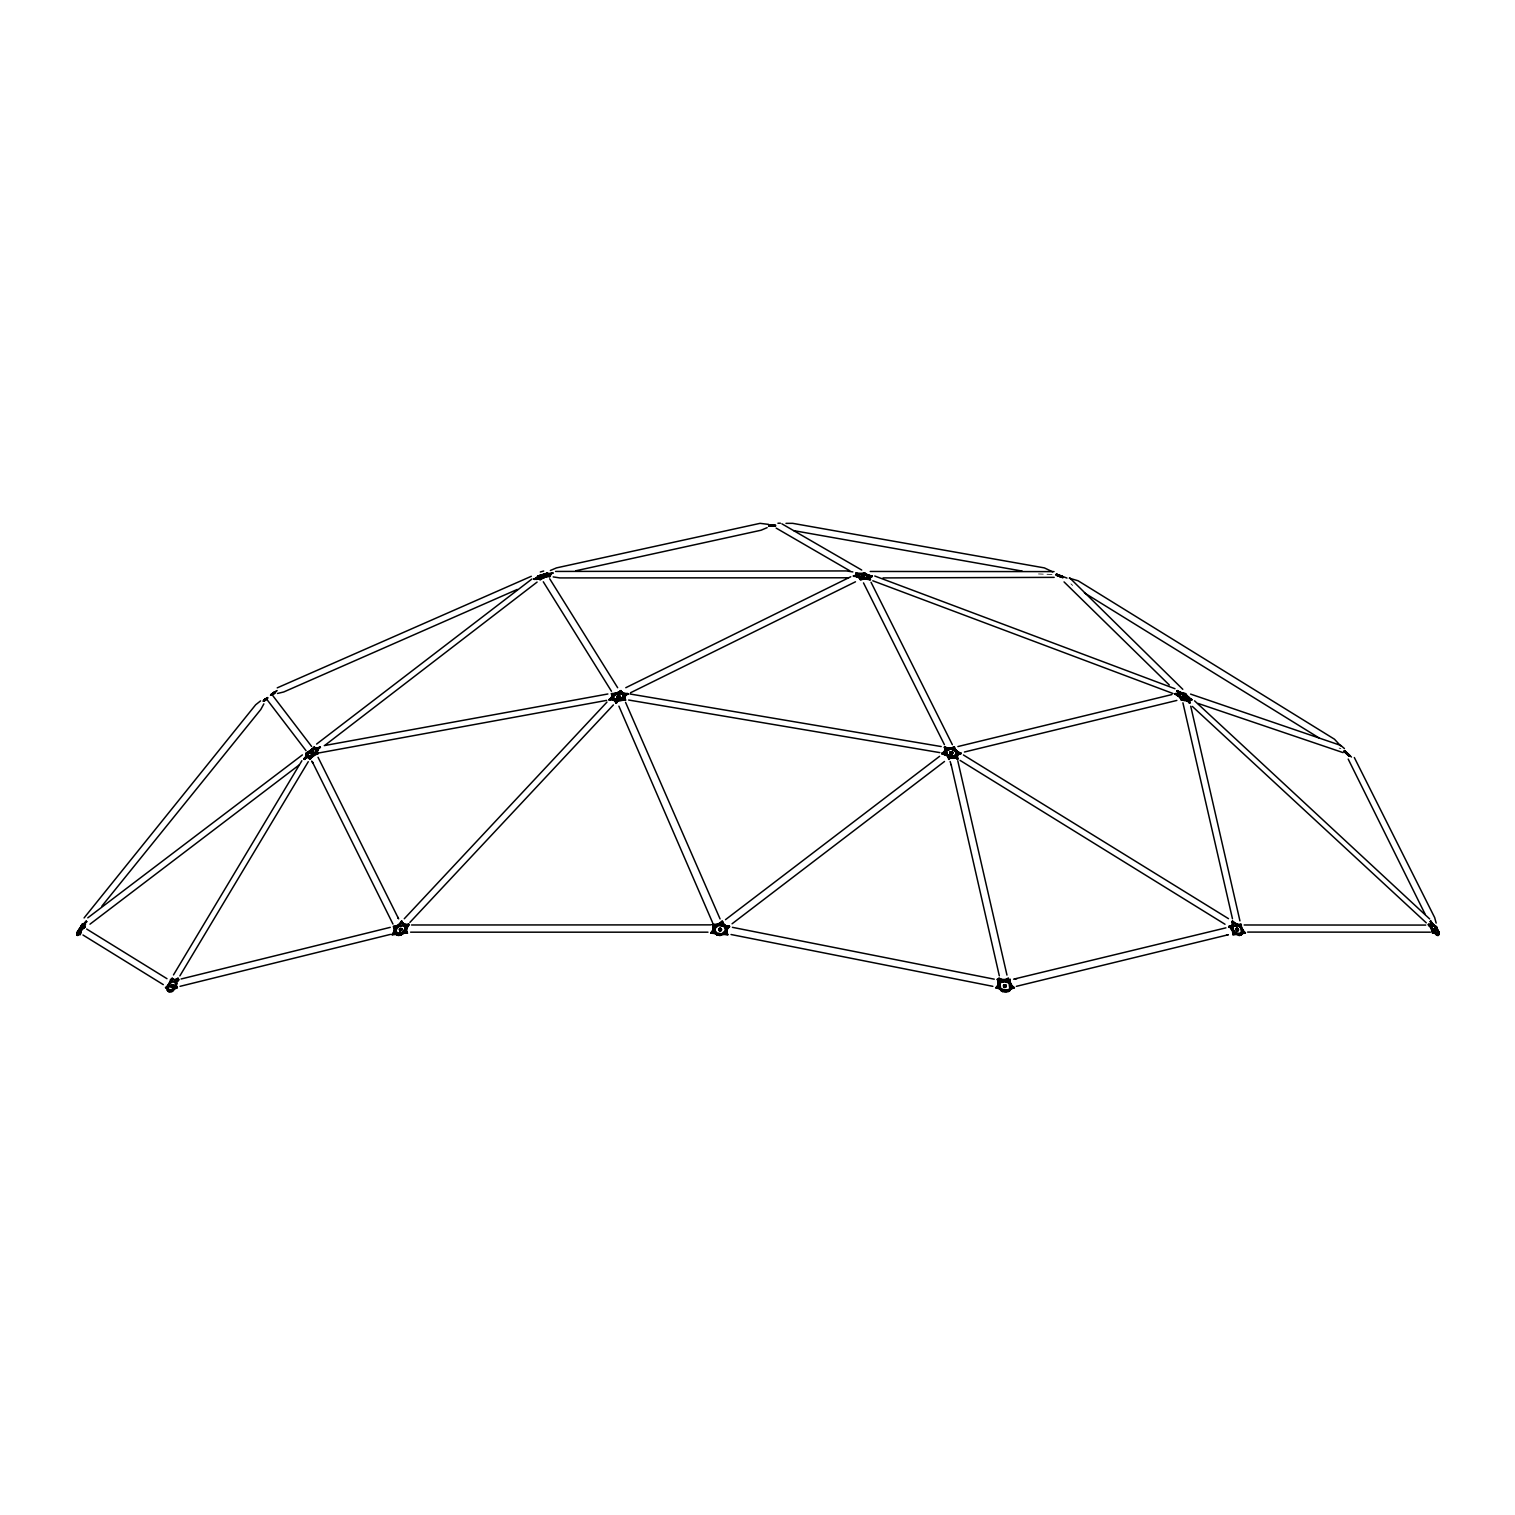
<?xml version="1.0" encoding="UTF-8"?>
<svg xmlns="http://www.w3.org/2000/svg" width="1515" height="1515" viewBox="0 0 1515 1515"><rect width="100%" height="100%" fill="white"/><g stroke="black" fill="none" stroke-linecap="round" stroke-linejoin="round"><path stroke-width="0.75" stroke-dasharray="5 3.75" d="M1051.997 574.469L1038.495 573.958M1339.109 748.107L1340.832 748.58M1070.954 583.881L1072.601 585.415"/><path stroke-width="1.5" d="M957.007 751.61L957.442 751.686A7.859 5.113 13.5 0 1 955.378 756.743L954.601 757.557A7.859 5.113 13.5 0 0 957.007 751.61L952.727 750.285M400.13 928.354L401.57 929.282L400.168 930.551L401.873 929.642L399.865 928.487L399.79 930.873L399.6 928.676L401.589 928.922L401.361 930.475L399.6 930.721L399.6 928.657L401.873 929.244M719.227 928.468C717.144 931.839 720.856 927.9 719.663 928.278M719.833 930.778C724.246 927.9 718.868 933.24 718.792 928.922M1235.804 929.415C1238.607 925.608 1237.982 932.596 1237.49 930.778C1241.183 928.506 1233.248 927.578 1236.77 930.721C1240.52 929.377 1234.346 927.597 1235.842 929.093C1238.872 933.373 1237.528 926.574 1236.789 928.222M1236.77 930.721L1238.38 930.361L1238.172 928.979M718.716 929.964L719.208 930.721M720.477 930.911L721.424 929.225M1003.517 986.511L1003.801 984.977M1003.574 985.754C1009.558 982.61 1002.987 992.06 1004.123 984.693M1006.244 985.867L1005.79 987.004L1006.225 985.754M547.313 573.333A8.484 1.685 -16.3 0 1 547.029 572.973L536.897 577.84A7.859 1.572 -16.3 0 0 541.745 577.726L552.786 572.973A8.484 1.685 -16.3 0 1 550.911 573.333A7.916 1.572 -16.3 0 1 549.434 573.522L537.73 576.136A8.484 1.572 -18.4 0 1 537.92 576.476L538.033 577.139A7.916 1.458 -18.4 0 1 537.863 577.594L537.465 577.954A7.859 1.667 -14.7 0 1 538.696 576.836M401.589 930.229C401.702 926.025 401.551 932.198 400.093 930.608M861.694 576.249C865.936 574.299 864.421 577.594 862.887 575.492M1189.199 700.214L1188.745 700.252A7.859 2.576 30.6 0 1 1181.795 697.714L1180.734 697.809A7.859 2.576 30.6 0 0 1188.858 700.782L1185.412 693.548L1177.591 693.813A7.859 2.576 32.8 0 0 1183.878 699.76L1183.48 698.756A7.859 2.576 32.8 0 1 1178.121 693.681L1177.95 693.264M1237.244 928.847C1237.149 927.294 1238.134 932.634 1236.07 928.733C1238.494 932.899 1234.422 926.991 1236.998 930.873M1238.38 930.361L1237.376 930.949L1238.531 929.831M1231.979 925.665L1231.922 926.328A7.859 4.943 48.1 0 0 1235.483 933.429L1245.5 932.786A8.484 5.359 48.1 0 1 1244.004 931.327A7.916 5 48.1 0 1 1242.849 929.812L1241.808 927.729A7.916 5 48.1 0 1 1241.334 925.532A8.484 5.359 48.1 0 1 1241.353 924.472L1231.733 926.517A7.859 4.943 48.1 0 0 1235.274 933.619L1235.672 933.96M1010.032 983.273L1010.486 983.86A7.859 6.685 31.3 0 1 1009.236 990.81L995.677 987.894A8.484 7.234 31.3 0 0 996.586 987.117A7.916 6.742 31.3 0 0 997.779 985.223L998.177 983.121A7.916 6.742 31.3 0 0 997.798 980.773A8.484 7.234 31.3 0 0 997.268 979.58L1010.032 983.273A7.859 6.685 31.3 0 1 1008.441 991.586M547.029 576.552A7.859 1.345 -16.5 0 0 548.411 575.984L547.559 575.605A7.859 1.345 -16.5 0 1 545.286 576.457M721.31 930.324L720.61 928.297M713.224 929.149L713.319 928.089A7.916 6.723 -10.6 0 0 712.902 925.892A8.484 7.215 -10.6 0 0 712.372 924.832L725.571 926.044A7.859 6.666 -10.6 0 1 723.981 934.357L710.781 933.164A8.484 7.215 -10.6 0 0 712.107 931.706A7.916 6.723 -10.6 0 0 712.921 930.172L713.243 927.729A7.916 6.723 -10.6 0 0 713.035 926.12M1242.868 933.051L1242.925 932.388A7.859 5.151 47 0 0 1239.365 925.286L1229.063 926.195A8.484 5.568 47 0 1 1230.597 927.635A7.916 5.189 47 0 1 1231.752 929.131L1232.793 931.214A7.916 5.189 47 0 1 1233.267 933.448A8.484 5.568 47 0 1 1233.229 934.509L1242.47 933.41A7.859 5.151 47 0 0 1241.618 929.074M172.123 984.598C170.324 985.678 172.483 987.496 173.013 985.697C168.638 989.731 174.149 981.076 172.634 986.966M171.82 987.174L172.331 985.072L173.183 986.132M172.672 984.693C170.513 990.071 172.388 983.538 171.195 986.227M1185.98 694.722L1186.34 695.764A7.859 3.03 32.9 0 0 1185.62 695.271M312.639 753.656C315.366 751.326 310.026 751.591 311.105 753.58C312.98 754.091 314.041 750.304 312.904 753.428C314.836 749.584 308.397 755.549 311.636 752.179C316.862 751.061 308.606 756.705 313.094 751.857M310.84 753.069L313.302 752.141M313.454 752.595C311.408 749.906 309.874 755.89 312.942 752.425M539.984 575.548A8.484 1.439 -16.5 0 1 538.185 575.889L539.037 578.749A7.859 1.345 -16.5 0 0 541.309 578.313M948.106 748.145A7.859 5.151 18.7 0 0 945.171 752.879L945.209 753.997A7.859 5.151 18.7 0 1 948.636 748.448L948.011 748.391M613.007 694.722L612.59 695.764A7.859 4.753 -12.9 0 1 615.942 693.624M721.443 930.021L721.197 928.714L721.178 930.475M950.663 751.762L949.905 753.106C955.321 750.02 948.371 756.326 951.685 751.781C952.329 757.121 949.11 748.732 952.253 753.75C948.693 753.012 951.799 754.337 952.727 752.652C950.738 749.376 949.488 755.985 950.057 752.254C957.272 751.478 946.818 754.375 951.079 751.724M172.805 986.227L171.119 987.004L171.82 985.129M171.934 984.693L172.786 985.489L171.138 987.023M624.369 693.681A7.859 4.431 -15.6 0 1 622.324 698.756L621.813 699.76A7.859 4.431 -15.6 0 0 624.218 693.813L611.378 693.662A8.484 4.791 -15.6 0 1 611.927 694.722M549.831 574.412L549.699 573.958A7.859 1.723 -18 0 0 544.794 573.958L544.207 574.81A7.859 1.723 -18 0 1 549.964 574.81L547.994 573.522A7.916 1.572 -16.3 0 1 547.161 573.238M549.036 576.893A8.484 2.007 -16.2 0 1 549.642 576.798L546.328 573.636A7.859 1.856 -16.2 0 0 538.431 576.173L537.844 576.495A7.916 1.458 -18.4 0 1 537.636 576.95L536.67 577.688A7.916 1.458 -18.4 0 1 534.947 578.616A8.484 1.572 -18.4 0 1 533.848 579.109L546.195 576.173A7.859 1.458 -18.4 0 0 549.509 573.636L549.509 573.636M1186.699 695.215L1189.995 702.676A8.484 3.276 32.9 0 0 1188.839 701.918A7.916 3.068 32.9 0 0 1186.548 700.688L1187.571 700.252A7.859 2.803 29.5 0 0 1189.142 697.714L1177.155 690.575A8.484 3.03 29.5 0 1 1177.742 691.654A7.916 2.822 29.5 0 1 1177.837 692.469L1177.382 693.207A7.916 2.822 29.5 0 1 1176.189 693.548A8.484 3.03 29.5 0 1 1175.318 693.548A8.484 3.276 30.6 0 1 1177.193 694.722A7.916 3.068 30.6 0 1 1178.689 695.84L1180.28 697.317A7.916 3.068 30.6 0 1 1181.378 698.87A8.484 3.276 30.6 0 1 1181.681 699.589L1189.654 698.756A7.859 3.03 30.6 0 0 1184.294 693.681L1175.375 693.662L1187.003 700.214M1182.439 695.896C1187.627 698.396 1181.87 695.177 1182.798 696.067C1187.893 699.229 1180.81 694.306 1183.745 696.464C1185.753 699.911 1179.863 693.188 1184.844 696.559C1183.707 699.684 1181.075 692.923 1184.976 696.767C1178.007 693.302 1188.48 699.968 1183.404 695.669M171.138 986.53L172.085 984.92M172.805 985.242L172.577 987.004L173.202 985.034M543.128 576.306C546.101 574.696 543.885 575.776 543.109 576.571M998.726 982.951L998.499 983.86A7.859 6.666 32 0 0 1002.154 990.81L1002.703 991.586A7.859 6.666 32 0 1 998.536 983.273L1010.316 979.258A8.484 7.196 32 0 0 1010.164 980.451A7.916 6.723 32 0 0 1010.505 982.818L1011.547 984.902A7.916 6.723 32 0 0 1012.777 986.322A8.484 7.196 32 0 0 1014.463 987.591L1002.892 991.283M619.843 696.9C619.162 698.529 620.411 694.022 617.268 697.241C615.639 697.07 620.62 693.51 619.502 697.355C620.052 697.847 618.972 693.472 617.003 696.597M619.351 695.631C614.143 696.161 622.267 697.43 618.063 695.877C616.226 699.589 617.116 694.211 619.616 696.01C616.586 695.347 617.116 698.888 617.4 695.972M952.462 752.273L952.481 753.788L950.435 753.788M312.09 752.595L312.98 751.762M1182.969 695.821L1184.995 697.014M171.896 991.586L165.419 987.591A8.484 4.431 -58.3 0 0 166.366 986.795A7.916 4.128 -58.3 0 0 168.051 984.902L169.339 982.818A7.916 4.128 -58.3 0 0 170.078 981.114A8.484 4.431 -58.3 0 0 170.57 979.258L176.384 983.708A7.859 4.091 -58.3 0 1 171.99 990.81L171.896 991.586A7.859 4.091 -58.3 0 0 176.403 985.583M176.725 983.405L176.441 984.902A7.916 4.185 -58.1 0 0 176.498 986.322A8.484 4.488 -58.1 0 0 176.914 987.591L167.616 990.81A7.859 4.147 -58.1 0 1 168.979 983.708L178.505 979.258A8.484 4.488 -58.1 0 0 177.482 981.114M617.268 696.464C624.862 695.366 613.651 699.4 618.783 695.802M1239.611 926.252A7.859 5.151 47 0 0 1238.323 925.097L1238.702 924.737M619.389 696.824C614.408 698.017 620.771 696.464 619.711 697.108M1184.654 697.639L1183.139 695.536M726.215 932.028L721.935 921.12A8.484 7.083 -8.1 0 1 720.553 922.502A7.916 6.609 -8.1 0 1 718.962 923.468L716.652 924.207A7.916 6.609 -8.1 0 1 714.02 924.32A8.484 7.083 -8.1 0 1 712.675 924.093L716.955 935.001A7.859 6.552 -8.1 0 0 726.215 932.028L725.666 932.445M1435.027 930.949C1431.978 925.514 1437.887 930.532 1434.156 930.134M949.886 752.936L950.511 751.819M1236.145 933.997L1235.729 934.357A7.859 4.943 48.1 0 1 1231.581 926.044L1238.607 925.135M1180.753 692.26L1180.393 692.791A7.859 2.803 34 0 0 1178.556 695.764L1178.632 694.722A7.859 2.803 34 0 1 1180.204 692.185L1191.945 699.703A8.484 3.03 34 0 0 1191.112 699.646A7.916 2.822 34 0 0 1189.957 699.949L1189.483 700.688A7.916 2.822 34 0 0 1189.578 701.54A8.484 3.03 34 0 0 1190.108 702.676L1178.916 695.215M401.077 930.04L401.551 928.865M406.872 929.149L407.156 928.089A7.916 5.89 -39.1 0 1 408.311 925.892A8.484 6.325 -39.1 0 1 409.164 924.832L397.157 926.044A7.916 5.606 -40.7 0 1 396.248 926.46M856.202 573.125L868.947 575.984A7.859 2.5 4.6 0 1 869.402 576.552M1344.714 751.61L1349.032 755.606M726.973 930.532L727.295 929.49A7.916 6.78 -6.8 0 1 728.09 927.994A8.484 7.253 -6.8 0 1 729.435 926.555L716.197 925.097A7.859 6.723 -6.8 0 0 714.607 933.41L727.844 934.869A8.484 7.253 -6.8 0 1 727.314 933.808A7.916 6.78 -6.8 0 1 726.878 931.574L727.238 929.131A7.916 6.78 -6.8 0 1 728.469 927.104M950.019 753.353L950.113 752.141L950.265 753.656M400.452 930.475L401.702 929.434M171.176 986.284L172.18 984.845M619.332 691.654A8.484 4.64 -13.6 0 0 620.79 690.575L624.369 697.809A7.859 4.299 -13.6 0 1 615.109 700.782L611.53 693.548A8.484 4.64 -13.6 0 0 612.818 693.548A7.916 4.337 -13.6 0 0 615.393 693.207L617.722 692.469A7.916 4.337 -13.6 0 0 619.881 691.295M625.051 695.29L624.881 694.722A7.859 4.678 -15.3 0 0 619.029 692.185L618.328 692.791A7.859 4.678 -15.3 0 1 625.203 695.764L621.529 698.756M856.543 575.605A7.859 2.367 7.6 0 0 863.02 577.972L872.204 575.889A8.484 2.557 7.6 0 1 870.14 575.548A7.916 2.386 7.6 0 1 868.379 575.113L866.485 574.412A7.916 2.386 7.6 0 1 865.065 573.579A8.484 2.557 7.6 0 1 864.611 573.125L856.202 575.984A7.859 2.367 7.6 0 0 856.789 576.552M952.708 753.125C948.106 751.213 952.026 753.694 952.272 753.731M719.417 935.077L720.326 935.531A7.859 6.628 -4.6 0 1 713.262 929.983L722.522 921.196A8.484 7.158 -4.6 0 0 722.844 922.313A7.916 6.685 -4.6 0 0 724.075 924.264L725.874 926.025A7.916 6.685 -4.6 0 0 726.783 926.46M868.985 578.2L865.16 572.973A8.484 2.746 6.4 0 1 863.72 573.333M862.982 575.473C859.649 575.738 866.258 576.836 863.247 575.53M856.865 574.507L857.547 573.958A7.859 2.784 7.1 0 1 865.482 573.958L870.178 579.166A8.484 3.011 7.1 0 0 868.853 578.9A7.916 2.803 7.1 0 0 866.239 578.578L863.91 578.578A7.916 2.803 7.1 0 0 862.3 578.787A8.484 3.011 7.1 0 0 860.861 579.166L857.017 574.147M720.913 930.702L720.723 928.354L719.038 928.6M167.729 990.677L172.142 978.065A8.484 4.45 -58 0 0 172.824 978.993A8.484 4.45 -58 0 1 172.369 978.368M167.464 990.526A7.859 4.109 -58 0 0 172.388 990.526L177.899 978.065A8.484 4.45 -58 0 1 176.441 978.993M263.875 703.869L260.807 709.475L101.941 906.027M82.833 924.472L79.803 930.551L81.318 928.222L80.806 929.661M173.486 974.921L301.883 760.719M308.265 761.685L179.868 975.887M80.996 929.339C80.219 928.449 80.409 930.778 80.636 929.434M857.395 577.139L857.13 576.173A7.859 2.594 8.6 0 1 858.702 573.636L872.394 576.136A8.484 2.822 8.6 0 0 871.466 576.344A7.916 2.632 8.6 0 0 870.178 576.95L869.724 577.688A7.916 2.632 8.6 0 0 869.875 578.351A8.484 2.822 8.6 0 0 870.557 579.109L857.49 576.495M721.292 930.134L721.329 928.922M172.71 985.754L171.763 986.928M869.269 575.605A7.859 2.5 4.6 0 1 866.807 577.972L866.05 578.749A7.859 2.5 4.6 0 0 868.417 578.105L868.815 577.935A7.859 2.5 4.6 0 0 869.477 576.836M84.026 926.12L83.836 926.517A7.859 1.345 -58.3 0 1 83.117 927.919M866.315 574.147L866.239 574.81A7.859 2.784 7.1 0 0 858.077 574.45A7.859 2.594 8.6 0 1 859.232 574.166L859.327 573.522M313.378 752.292L311.011 753.75M84.082 917.939L255.656 704.797L260.58 700.877M399.316 929.528C400.793 927.066 402.82 930.57 401.286 928.411M399.884 930.911L400.017 928.676M85.219 922.862L80.068 932.255A7.859 1.458 -56.4 0 1 76.754 934.793L82.246 924.093A8.484 1.572 -56.4 0 0 82.549 924.358M1233.608 931.649L1232.756 921.12A8.484 5.359 45.5 0 0 1233.778 922.048A7.916 5 45.5 0 0 1235.899 923.468L1237.944 924.207A7.916 5 45.5 0 0 1239.44 924.358A8.484 5.359 45.5 0 0 1240.899 924.093L1241.353 935.001A7.859 4.943 45.5 0 1 1233.21 932.028L1234.233 932.255A7.859 4.943 45.5 0 0 1241.164 934.793M1435.084 926.688A7.859 2.784 56.3 0 0 1434.535 926.044L1435.633 926.328A7.859 2.784 56.3 0 1 1439.174 933.429L1432.489 933.164A8.484 3.011 56.3 0 0 1432.205 931.706M313.151 752.69C310.423 755.228 314.779 751.61 311.901 752.349M85.882 921.764A8.484 1.856 -56.7 0 1 86.204 921.196L78.307 930.343A7.859 1.723 -56.7 0 0 77.019 935.077L77.757 935.531A7.859 1.723 -56.7 0 1 77.928 932.71A7.859 1.345 -58.3 0 1 78.155 931.914M78.818 930.077L78.591 930.532A7.859 1.723 -56.7 0 0 77.303 935.266L84.689 926.744A8.484 1.856 -56.7 0 1 84.367 926.366M625.506 695.84L624.9 697.317A7.916 4.659 -10.9 0 0 624.938 698.453A7.916 4.659 -10.9 0 0 625.184 699.419A8.484 5 -10.9 0 0 625.619 700.157L614.882 699.816M405.963 929.604L405.547 930.343A7.859 5.549 -40.7 0 1 398.729 935.077L393.313 926.744A8.484 6.003 -40.7 0 0 394.506 926.536A7.916 5.606 -40.7 0 0 396.854 925.646L398.862 924.264A7.916 5.606 -40.7 0 0 400.168 922.881A8.484 6.003 -40.7 0 0 401.305 921.196L406.285 929.983A7.859 5.549 -40.7 0 1 398.293 935.531L397.972 935.361M619.37 696.786L617.192 696.957L619.635 696.086M1006.187 986.379L1004.294 987.231M946.25 749.035L945.53 749.887A7.859 5.151 16.4 0 1 946.099 749.546M80.162 929.149L80.787 928.089A7.916 1.345 -58.3 0 0 81.299 927.199M619.559 696.559L617.703 697.146L619.559 695.783M169.51 983.405L169.226 983.86A7.859 4.147 -58.1 0 0 167.862 990.962L168.013 991.246M869.743 576.685L869.686 576.173A7.859 2.765 4.9 0 0 863.834 573.636L862.906 574.166A7.859 2.765 4.9 0 1 866.182 574.829M869.061 577.537L868.531 577.726A7.859 2.538 6.4 0 1 860.596 577.726L859.687 578.2A7.859 2.538 6.4 0 0 867.849 578.522M858.285 577.385A7.859 2.367 7.6 0 0 863.796 578.749L863.891 578.086M721.292 929.831C717.447 932.047 721.083 929.604 720.799 930.589M951.079 757.027L960.87 753.088A8.484 5.359 17.9 0 1 958.938 752.292A7.916 5 17.9 0 1 957.366 751.326L955.795 749.83A7.916 5 17.9 0 1 954.791 748.069A8.484 5.359 17.9 0 1 954.583 747.141L944.621 751.61A7.859 4.943 17.9 0 0 950.928 757.557L950.246 756.743A7.859 4.943 17.9 0 1 944.887 751.686M400.869 934.869L400.396 934.982A7.859 5.662 -38.2 0 1 394.544 932.445L401.854 921.12A8.484 6.117 -38.2 0 0 402.233 922.048A7.916 5.719 -38.2 0 0 403.52 923.468L405.244 924.207A7.916 5.719 -38.2 0 0 406.815 924.358A8.484 6.117 -38.2 0 0 408.709 924.093L400.244 934.793A7.859 5.662 -38.2 0 1 394.392 932.255M398.312 926.763L402.138 921.499M405.168 929.737L407.724 926.214M949.943 752.69C953.636 751.724 950.947 754.622 951.041 753.523M1003.498 985.451L1004.691 984.712M311.351 753.334L312.999 751.989L311.541 752.747M316.9 751.099L316.446 751.686A7.859 2.897 -37.4 0 1 309.799 756.743L306.106 753.088A8.484 3.144 -37.4 0 0 307.185 752.595A7.916 2.935 -37.4 0 0 309.382 751.326L311.314 749.83A7.916 2.935 -37.4 0 0 312.658 748.561A8.484 3.144 -37.4 0 0 313.889 747.141L317.298 751.61A7.859 2.897 -37.4 0 1 310.916 756.932A7.859 3.068 -35.6 0 0 312.317 756.345L314.173 754.887A7.916 3.428 -37.6 0 1 316.351 753.826A8.484 3.674 -37.6 0 1 317.43 753.466L314.457 748.145A7.859 3.39 -37.6 0 0 307.621 752.879L307.507 753.997A7.859 3.39 -37.6 0 1 308.568 752.766M316.919 751.591L316.635 751.932A7.859 2.897 -37.4 0 1 310.007 757.008L309.59 757.178M79.178 933.96L79.443 933.619A7.859 1.345 -58.3 0 0 80.863 931.63L81.128 932.028A7.859 1.458 -56.4 0 1 79.689 933.713M264.008 700.29L267.454 697.714L263.553 700.252L267.265 698.282L265.92 699.305M264.159 701.237L267.094 699.021M80.655 932.066L80.352 932.445A7.859 1.458 -56.4 0 1 77.038 934.982L76.678 934.603M307.526 753.504L307.829 753.125A7.859 3.39 -37.6 0 1 314.647 748.391L315.063 748.277M270.465 695.234L274.101 692.185L271.81 694.798M82.435 925.135L82.151 925.476A7.859 1.345 -58.3 0 0 78.534 931.195M304.231 759.015L315.499 752.879A7.859 3.068 -39.1 0 0 316.786 748.145L305.746 753.466A8.484 3.314 -39.1 0 1 306.314 754.053M393.805 926.555A8.484 6.174 -41.4 0 1 394.279 927.464A7.916 5.757 -41.4 0 1 394.601 929.49L394.203 931.574A7.916 5.757 -41.4 0 1 393.445 933.202A8.484 6.174 -41.4 0 1 392.215 934.869L404.013 933.41A7.859 5.719 -41.4 0 0 405.603 925.097L393.502 926.195A8.484 6.174 -41.4 0 1 394.127 927.635A7.916 5.757 -41.4 0 1 394.279 929.131L393.881 931.214A7.916 5.757 -41.4 0 1 392.745 933.448A8.484 6.174 -41.4 0 1 391.912 934.509L404.259 932.388A7.859 5.719 -41.4 0 0 405.622 925.286M404.069 932.975L404.41 932.577A7.859 5.719 -41.4 0 0 405.774 925.476L405.281 924.737M317.998 749.887L317.487 749.035A7.859 3.181 -37.6 0 0 312.582 749.035L303.985 758.655A8.484 3.447 -37.6 0 1 305.67 757.936A7.916 3.219 -37.6 0 1 307.053 757.576L308.492 757.576A7.916 3.219 -37.6 0 1 309.477 758.144A7.916 3.219 -37.6 0 1 309.874 758.655M306.996 756.08L304.363 759.167A8.484 3.447 -37.6 0 1 305.481 758.655M317.62 749.376L309.723 758.655A8.484 3.447 -37.6 0 0 309.477 758.144M314.06 754.527L310.12 759.167A8.484 3.447 -37.6 0 0 309.666 758.447M316.616 744.054L531.917 579.014M395.282 933.997L407.289 932.786A8.484 6.325 -39.1 0 1 406.645 931.327A7.916 5.89 -39.1 0 1 406.474 929.812L406.872 927.729A7.916 5.89 -39.1 0 1 408.027 925.532A8.484 6.325 -39.1 0 1 408.88 924.472L396.305 926.328A7.859 5.852 -39.1 0 0 394.942 933.429L407.573 933.164A8.484 6.325 -39.1 0 1 407.099 932.236A7.916 5.89 -39.1 0 1 406.796 931.024M396.797 926.12L396.438 926.517A7.859 5.852 -39.1 0 0 395.093 933.619M1009.615 990.526A7.859 6.666 31.5 0 1 1001.68 990.526L1000.733 990.374A7.859 6.666 31.5 0 0 1010.032 990.374L1009.52 990.677M273.173 693.548L275.048 692.033M273.666 693.984L274.897 693.037M404.259 918.753L606.966 702.108M613.405 704.911L409.883 922.427M306.769 756.534A7.859 3.314 -35.5 0 1 306.788 756.08L306.882 757.027A7.859 3.068 -35.6 0 1 306.56 756.345L314.344 746.895A8.484 3.314 -35.6 0 0 314.779 747.596M310.632 751.876L314.722 747.425A7.916 3.087 -35.6 0 0 315.537 747.956L316.976 747.956A7.916 3.087 -35.6 0 0 318.377 747.596A8.484 3.314 -35.6 0 0 320.082 746.895L311.219 756.155A7.859 3.068 -35.6 0 1 306.295 756.155L306.182 755.815M542.067 576.647L544.643 575.511L542.484 576.382M537.105 582.082L325.233 745.058M1179.049 692.185L1178.216 692.791A7.859 3.03 32.9 0 1 1181.151 693.094M869.743 577.954L870.083 577.594A7.916 2.632 8.6 0 1 870.936 577.139M172.18 985.205L171.403 986.966M1435.822 926.366A8.484 2.557 55.8 0 0 1436.769 926.744L1437.981 935.531A7.859 2.367 55.8 0 1 1432.111 929.983L1433.152 930.343A7.859 2.367 55.8 0 0 1438.171 935.077M317.506 752.595A7.916 3.352 -35.5 0 1 317.449 751.326L318.036 749.83A7.916 3.352 -35.5 0 1 319.343 748.069A8.484 3.579 -35.5 0 1 320.233 747.141L308.681 751.686A7.859 3.314 -35.5 0 0 306.636 756.743A7.916 3.087 -39.1 0 1 305.784 758.049M309.23 751.591L308.871 751.932A7.859 3.314 -35.5 0 0 306.825 757.008L317.828 753.088A7.916 3.352 -35.5 0 1 317.752 752.387M543.128 575.681C542.029 576.06 540.647 576.912 544.624 575.567M1066.996 578.086L1056.504 574.185L1062.678 576.495M1435.16 930.949L1433.834 928.6M714.607 933.41L714.171 932.388A7.859 6.723 -6.8 0 1 715.534 925.286M724.189 933.96L724.568 933.619A7.859 6.666 -10.6 0 0 725.912 926.517L725.685 926.12M617.325 696.749L619.692 696.351L617.836 696.37M713.262 929.983L722.56 921.556A8.484 7.158 -4.6 0 0 723.128 923.26A7.916 6.685 -4.6 0 0 724.113 924.642M720.288 935.153L729.586 926.744A8.484 7.158 -4.6 0 1 727.541 926.366A7.916 6.685 -4.6 0 1 725.855 925.646L724.89 925.021M951.022 747.937L950.89 748.448A7.859 5.284 15 0 1 957.953 753.997L957.916 752.879A7.859 5.284 15 0 0 951.893 748.145L942.084 753.466A8.484 5.719 15 0 1 944.091 754.053A7.916 5.34 15 0 1 945.777 754.887L947.538 756.288A7.916 5.34 15 0 1 948.788 758.049A8.484 5.719 15 0 1 949.148 759.015L957.84 753.125A7.859 5.284 15 0 0 951.818 748.391L951.306 748.277M87.775 917.844L302.394 754.906M1188.839 697.241L1188.518 697.809A7.859 2.803 29.5 0 1 1187.249 700.82M624.237 697.241L623.688 697.714A7.859 4.299 -13.6 0 1 615.772 700.252L614.957 700.214M957.158 755.815L956.59 756.155A7.859 4.943 15.3 0 1 948.636 756.155L947.708 756.345A7.859 4.943 15.3 0 0 957.007 756.345L954.033 746.895A8.484 5.359 15.3 0 1 952.556 747.596M263.629 700.138L267.303 697.961M262.985 701.18L266.583 698.207M732.067 923.771L944.508 761.477M939.603 756.307L725.496 919.662M618.196 692.26L609.03 699.703A8.484 5.056 -15.3 0 1 611.037 699.684A7.916 4.715 -15.3 0 1 612.666 699.949L614.389 700.688A7.916 4.715 -15.3 0 1 615.582 701.918A8.484 5.056 -15.3 0 1 615.885 702.676L625.203 695.764M540.325 572.007L543.677 571.022M265.371 699.305L267.625 697.525M954.185 749.035L954.829 749.887A7.859 5.151 16.4 0 0 954.033 749.546M270.787 694.722L274.082 692.185M271.583 694.514L274.026 692.639M171.877 991.246L172.255 990.962A7.859 4.091 -58.3 0 0 176.649 983.86L176.838 982.818A7.916 4.185 -58.1 0 1 177.804 980.451M263.705 700.688L265.125 699.646M299.231 764.905L89.972 924.188M312.544 756.78L314.552 755.398A7.916 3.428 -37.6 0 1 316.143 754.565M270.863 694.628L273.041 693.453L271.942 694.703M277.245 687.848L531.329 576.287M271.545 694.722L272.7 693.7M271.961 695.29L273.439 694.211L272.719 693.264M544.358 575.795L543.109 576.022M275.579 691.654L276.544 690.935M612.912 699.513A7.859 4.393 -11.3 0 1 611.757 697.809L620.999 690.575A8.484 4.734 -11.3 0 0 621.548 691.654M611.795 697.714A7.859 4.393 -11.3 0 0 617.647 700.252L627.854 693.548A8.484 4.734 -11.3 0 1 625.847 693.51A7.916 4.431 -11.3 0 1 624.18 693.207L622.476 692.469A7.916 4.431 -11.3 0 1 621.302 691.295M271.337 694.571L277.056 690.575M271.734 695.139L275.56 692.469M264.027 700.782L267.852 698.112M950.057 752.576L952.045 753.561L950.663 752.027M1239.971 935.077L1238.948 935.531A7.859 5.151 44.8 0 0 1242.376 929.983L1242.887 930.343M84.064 924.302L83.628 924.586A7.916 1.458 -56.4 0 1 83.117 924.737M544.415 576.098L543.468 576.476L544.605 575.984M614.37 693.681L627.911 693.662A8.484 5 -10.9 0 0 626.907 694.343A7.916 4.659 -10.9 0 0 625.506 695.84M614.825 693.7L614.427 693.965A7.859 4.621 -10.9 0 0 612.382 699.021M625.79 687.715L850.748 576.76M862.262 575.757L864.194 576.249L862.073 575.53M855.483 581.798L630.524 692.753M1183.518 693.264L1183.196 693.813A7.859 3.03 30.6 0 1 1184.711 694.703A7.859 3.03 32.9 0 0 1182.609 693.624M945.833 749.508L946.174 749.281A7.859 5.151 16.4 0 1 954.109 749.281L954.601 749.508M945.53 751.762L941.951 753.959A8.484 5.719 15 0 1 943.277 754.318M395.567 934.357A7.859 5.852 -39.1 0 1 397.157 926.044L399.184 924.623A7.916 5.606 -40.7 0 0 400.926 922.692A8.484 6.003 -40.7 0 0 401.627 921.556L406.285 929.983M950.113 752.463L952.045 752.273M399.827 928.525L401.096 928.6M550.362 570.492L556.459 567.898L760.076 523.338L768.616 524.398M767.139 527.656L761.06 530.231L575.738 570.795M312.62 752.406L311.333 753.428L312.942 752.292M538.166 576.685L538.526 576.495A7.859 1.856 -16.2 0 1 546.423 573.958L546.896 573.882M311.541 751.194L306.163 753.959A8.484 3.314 -39.1 0 1 306.731 754.565M718.905 930.153L721.102 930.115L719.852 930.968M543.999 574.147L533.905 579.166A8.484 1.856 -18 0 1 535.761 578.787A7.916 1.742 -18 0 1 537.238 578.578L538.677 578.578A7.916 1.742 -18 0 1 539.529 578.9A8.484 1.856 -18 0 1 539.643 579.166L549.737 574.147A7.859 1.458 -18.4 0 1 546.29 576.495M265.504 700.214L264.936 699.21M720.553 930.702L719.152 930.361L720.534 930.513M312.336 749.508L312.772 749.281A7.859 3.181 -37.6 0 1 317.677 749.281A7.859 3.181 -37.6 0 0 313.681 749.243M311.844 756.212L311.408 756.421A7.859 3.068 -35.6 0 1 306.485 756.421L306.428 756.212M719.303 928.638L720.288 928.392M542.749 578.2L550.93 574.545M517.297 589.43L283.722 691.976L277.51 693.472M619.067 696.938L617.476 697.373M1430.596 921.12L1438.966 932.255A7.859 2.594 54.8 0 1 1437.394 934.793L1436.409 935.001A7.859 2.594 54.8 0 0 1438.53 933.202A7.859 2.784 56.3 0 1 1438.701 934.357M954.923 757.178L955.321 757.008A7.859 5.113 13.5 0 0 957.366 751.932L957.196 751.591M548.051 575.757L547.654 575.927A7.859 1.345 -16.5 0 1 546.176 576.514M552.767 573.125L539.681 575.605A7.859 1.667 -14.7 0 0 537.219 577.972A7.859 1.667 -14.7 0 0 537.636 578.749L549.869 575.889A8.484 1.818 -14.7 0 1 549.434 575.548M540.192 575.757L539.776 575.927A7.859 1.667 -14.7 0 0 537.295 578.294L537.219 577.972M175.38 981.057L178.997 979.58A8.484 4.488 -58.1 0 0 178.315 980.773M167.843 991.283L177.407 987.894A8.484 4.488 -58.1 0 1 177.103 987.117A7.916 4.185 -58.1 0 1 176.99 986.644M950.492 749.243L954.412 747.653A8.484 5.359 17.9 0 0 954.829 749.073M1016.357 986.341L1228.362 934.717L1226.733 935.001M1236.581 928.392L1236.827 930.115M857.187 574.412L857.509 574.28A7.859 2.784 7.1 0 1 865.444 574.28L865.955 574.412M544.529 577.291L543.393 577.688A7.916 1.875 -16.2 0 0 541.726 578.351A8.484 2.007 -16.2 0 0 540.192 579.109L537.844 576.495M606.625 700.385L319.267 752.879M1225.938 927.843L1013.573 979.182M998.536 983.273L1010.107 979.58A8.484 7.196 32 0 0 1009.975 980.773A7.916 6.723 32 0 0 1010.316 983.14L1011.357 985.223A7.916 6.723 32 0 0 1013.137 987.117A8.484 7.196 32 0 0 1014.274 987.894L1002.703 991.586M1176.852 700.441L964.449 752.008M862.963 573.522L853.437 576.136A8.484 2.992 4.9 0 1 855.464 576.476A7.916 2.784 4.9 0 1 857.111 576.95L858.835 577.688A7.916 2.784 4.9 0 1 860.009 578.616A8.484 2.992 4.9 0 1 860.293 579.109L869.761 577.139A7.859 2.765 4.9 0 0 867.546 575.321M864.042 578.711L860.236 579.753A8.484 2.992 4.9 0 0 859.706 578.995M863.796 578.749L872.11 576.552A8.484 2.557 7.6 0 1 870.746 576.344A7.916 2.386 7.6 0 1 868.284 575.776L867.281 575.454M620.393 700.801L621.586 700.498A7.916 4.81 -12.9 0 1 624.18 700.195A8.484 5.151 -12.9 0 1 625.487 700.252M950.341 752.33L951.723 752.387M181.099 978.993L390.245 927.35M957.897 746.554L1171.871 694.571M542.73 576.363L544.207 575.757M180.039 986.341L390.51 934.376M617.703 697.165L618.745 697.052L617.76 697.43M544.415 574.412L544.908 574.28A7.859 1.723 -18 0 1 549.812 574.28M870.216 571.458L1054.042 571.609M1054.175 577.366L882.999 577.916M324.267 745.607L607.875 693.984M1438.777 931.649L1438.246 932.028A7.859 2.594 54.8 0 1 1438.417 932.634M545.684 575.037L549.566 574.166A7.916 1.572 -16.3 0 0 550.399 574.09M535.988 579.317L543.734 577.575M542.332 577.935L541.84 578.048A7.859 1.572 -16.3 0 1 536.935 578.048L536.802 577.537M555.551 571.439L846.298 570.928L852.85 571.913M857.301 576.685L857.073 576.495A7.859 2.594 8.6 0 1 858.645 573.958L859.024 573.882M546.745 574.886L550.873 574.147M1016.887 978.69L1015.258 978.974M863.853 576.363L862.641 575.757M866.353 578.37L866.769 578.294A7.859 2.5 4.6 0 0 869.25 575.927L869.004 575.321M538.848 578.086L539.548 577.972A7.859 1.345 -16.5 0 0 544.453 576.723M539.207 578.37L539.643 578.294A7.859 1.345 -16.5 0 0 544.548 577.064M1238.323 925.097L1228.665 926.555A8.484 5.568 47 0 1 1229.195 926.991M1238.626 933.997L1232.831 934.869A8.484 5.568 47 0 0 1232.869 933.808M1239.384 935.304L1239.781 935.266A7.859 5.151 44.8 0 0 1242.717 930.532L1241.41 928.089A7.916 5 48.1 0 1 1240.918 925.892A8.484 5.359 48.1 0 1 1240.937 924.832M1178.575 692.507L1178.859 692.45A7.859 3.03 32.9 0 1 1185.791 694.987L1186.245 695.29M1235.729 934.357L1245.103 933.164A8.484 5.359 48.1 0 1 1244.099 932.236A7.916 5 48.1 0 1 1242.452 930.172M1184.692 697.487L1182.874 695.555M174.907 979.883L175.664 979.788A7.916 4.147 -58 0 0 177.444 979.031A8.484 4.45 -58 0 0 178.391 978.368M395.775 926.309L405.603 925.097M777.934 523.243L780.414 523.205M785.982 523.357L792.686 523.338L1044.384 567.898L1052.679 571.837M952.727 752.671L950.587 752.292L952.253 752.69M848.457 577.783L559.755 577.916L553.202 576.912M1435.709 930.589L1434.269 928.506M410.603 932.18L707.978 932.18M710.895 924.87L411.55 924.983M549.434 573.825L548.184 574.166A7.916 1.572 -16.3 0 1 547.748 574.09M618.234 700.517L617.703 700.536A7.859 4.393 -11.3 0 1 611.852 697.998L611.643 697.241M615.753 694.078L611.53 694.211A8.484 4.791 -15.6 0 1 611.757 694.552M621.661 699.21L608.973 699.589A8.484 4.791 -15.6 0 0 609.958 698.87A7.916 4.488 -15.6 0 0 611.359 697.317L611.965 695.84A7.916 4.488 -15.6 0 0 611.795 694.343M615.469 699.949L621.813 699.76M775.263 525.288L768.957 525.288M773.408 525.648L775.093 525.667L773.483 525.648M768.541 525.989L775.263 525.989M775.642 525.288L770.037 525.345M768.957 525.989L775.642 525.989M768.73 525.629L775.263 525.629M1247.659 932.085L1430.387 932.18M1425.729 925.078L1244.137 924.983M768.995 526.027L770.491 526.046M399.79 930.589L399.922 930.778M169.434 982.951L169.945 983.273A7.859 4.147 -58.1 0 0 169.472 984.011M623.726 694.078L628.024 694.211A8.484 5 -10.9 0 0 627.494 694.552M612.325 698.756L625.506 699.589A8.484 5 -10.9 0 1 624.938 698.453M1236.373 928.581L1237.49 929.036M1069.287 578.181L1078.112 580.775L1334.45 739.187L1340.718 745.929M1184.238 699.21L1191.888 699.589A8.484 2.784 32.8 0 1 1190.127 698.453A7.916 2.594 32.8 0 1 1188.631 697.317L1187.059 695.84M1187.059 700.517L1187.419 700.536A7.859 2.803 29.5 0 0 1188.991 697.998L1188.802 697.714M538.885 579.241L537.446 579.241A7.916 1.742 -18 0 0 535.969 579.431M629.956 693.984L941.194 746.554M939.849 752.614L628.63 700.025M619.124 695.858L618.082 695.934L619.408 695.934M1182.666 695.915C1186.359 698.585 1181.852 695.783 1183.688 696.54M1004.445 984.883L1006.036 986.057L1005.771 984.977M620.923 692.185L621.737 692.26A7.916 4.431 -11.3 0 0 622.589 693.037M621.472 692.507L620.98 692.45A7.859 4.753 -12.9 0 0 613.083 694.987M1343.085 752.614L1198.195 703.471M712.296 924.472L725.496 925.665M723.905 933.997L710.705 932.786A8.484 7.215 -10.6 0 0 711.614 931.876A7.916 6.723 -10.6 0 0 712.845 929.812M1190.563 694.097L1340.756 745.418L1344.411 748.543M719.966 935.304L719.436 935.266A7.859 6.628 -4.6 0 1 713.414 930.532L713.224 929.604M315.915 748.467L317.355 748.467A7.916 3.087 -35.6 0 0 318.756 748.126M716.141 924.737L729.397 926.195M714.55 933.051L727.806 934.509A8.484 7.253 -6.8 0 1 727.067 932.842A7.916 6.78 -6.8 0 1 726.84 931.214M1180.355 692.507L1180.015 692.45A7.859 2.803 34 0 0 1178.443 694.987L1178.632 695.29M731.025 934.509L992.874 986.341M994.257 979.182L732.408 927.332M1004.521 984.883L1006.055 986.189M78.704 929.604L79.272 929.983A7.859 1.723 -56.7 0 0 78.875 930.702M863.285 573.882L863.796 573.958A7.859 2.765 4.9 0 1 869.648 576.495M1182.533 696.124L1184.692 697.222M863.493 578.37L862.963 578.294A7.859 2.367 7.6 0 1 856.486 575.927L856.297 575.321M84.196 925.722L83.552 926.328A7.859 1.345 -58.3 0 1 82.833 927.748M874.761 576.003L1174.996 688.738M1173.027 693.51L872.792 580.775M858.285 574.147L862.546 574.886M866.107 578.086L853.305 575.889A8.484 2.708 4.6 0 0 854.346 575.681A7.916 2.519 4.6 0 0 855.88 575.113L856.619 574.412A7.916 2.519 4.6 0 0 856.657 573.806M793.784 530.648L1022.189 571.079M1059.667 576.344L1062.432 577.12M1060.746 576.382L1061.807 576.76L1059.174 575.984M1237.755 928.865L1236.751 928.411L1238.115 930.267M82.927 924.889A8.484 1.572 -56.4 0 1 82.7 924.756L81.867 925.286A7.859 1.345 -58.3 0 0 77.53 932.426L77.757 933.41A7.859 1.61 -58.3 0 1 78.06 932.748M172.994 990.071L173.486 990.374A7.859 4.109 -58 0 1 167.748 990.374L167.237 990.071M1435.084 925.665L1428.872 924.472A8.484 3.011 56.3 0 1 1430.141 926.12A7.916 2.803 56.3 0 1 1431.164 927.729L1432.205 929.812A7.916 2.803 56.3 0 1 1432.887 931.858A8.484 3.011 56.3 0 1 1433.039 932.786L1439.25 933.997M1434.535 926.044L1428.323 924.832A8.484 3.011 56.3 0 1 1429.156 925.892A7.916 2.803 56.3 0 1 1429.592 926.479M859.232 574.166L863.588 575.037M863.929 578.446L870.462 579.753A8.484 2.822 8.6 0 1 869.97 579.26A7.916 2.632 8.6 0 1 869.648 578.692M860.047 577.935L860.558 578.048A7.859 2.538 6.4 0 0 868.493 578.048M862.83 576.325L861.656 575.814M1438.53 935.153L1437.887 935.266A7.859 2.367 55.8 0 1 1432.868 930.532L1432.565 930.077M1236.6 928.619L1238.172 929.434M1059.534 575.53L1060.386 575.814M1061.598 576.647L1056.921 575.075M997.457 979.258L1010.221 982.951M1008.63 991.283L995.866 987.591A8.484 7.234 31.3 0 0 996.775 986.795A7.916 6.742 31.3 0 0 997.968 984.902L998.366 982.818A7.916 6.742 31.3 0 0 998.177 981.114M1184.294 697.43L1182.476 696.18M1063.132 577.651L1056.618 575.454M944.299 747.141L957.12 751.099M954.734 757.027L941.913 753.088A8.484 5.53 13.5 0 0 942.898 752.595A7.916 5.151 13.5 0 0 944.318 751.326M948.201 755.568L941.781 753.599A8.484 5.53 13.5 0 0 943.239 752.803M1059.913 575.984L1056.391 574.507M1062.223 576.685L1060.064 576.136L1061.542 577.007M1185.166 700.801L1184.162 700.498A7.916 3.068 32.9 0 0 1182.287 700.195A8.484 3.276 32.9 0 0 1181.511 700.252L1179.863 696.521M623.366 693.453L624.294 693.775A7.916 4.431 -11.3 0 0 626.642 694.116A8.484 4.734 -11.3 0 0 627.968 694.116M950.681 757.178L950.17 757.008A7.859 4.943 17.9 0 1 944.811 751.932L944.792 751.099M1062.394 577.594L1056.201 575.037M1056.675 574.507L1063 576.779M1056.428 575.151L1062.773 577.442M1057.034 574.734L1059.875 575.7M1004.975 984.769L1006.017 985.242M1060.708 575.908L1059.932 575.7M1056.22 574.147L1062.469 576.666M1061.807 576.779L1059.534 575.908M1055.955 574.81L1062.204 577.31M1436.845 934.869L1437.129 934.982A7.859 2.594 54.8 0 0 1438.682 932.445L1438.587 932.066M1186.548 700.688L1184.522 699.949A7.916 3.068 32.9 0 0 1183.12 699.684A8.484 3.276 32.9 0 0 1181.852 699.703L1178.575 692.26M1235.52 923.847L1237.566 924.586A7.916 5 45.5 0 0 1239.592 924.699A8.484 5.359 45.5 0 0 1240.501 924.472L1240.842 928.676M948.807 747.937L960.983 753.466M954.734 751.194L960.813 753.959A8.484 5.568 18.7 0 0 959.734 754.318M945.379 753.485L955.529 758.087M309.268 751.099L309.647 751.61A7.859 3.314 -35.5 0 0 309.06 752.197M721.178 928.676L721.386 929.301M401.039 934.603L401.342 935.001A7.859 5.662 -38.2 0 1 394.468 932.028L394.184 931.649M1225.01 924.264L960.074 760.397M963.426 754.981L1228.476 918.658M1176.947 695.215L1180.848 697.449M781.873 523.811L861.713 570.038M849.839 570.814L776.153 528.091M1004.066 986.89L1003.574 985.81M1003.593 985.867L1004.388 987.079M311.939 755.815L312.317 756.345A7.916 3.428 -37.6 0 0 310.745 757.538A8.484 3.674 -37.6 0 0 309.439 759.015L307.128 753.485M1183.764 699.305L1183.31 699.021A7.859 2.576 32.8 0 1 1177.931 693.965L1177.837 693.7M1194.559 700.82L1429.668 918.942M1426.278 922.843L1192.381 706.445M1084.437 592.914L1318.751 737.729M86.658 929.036L166.972 978.69M82.965 935.001L163.298 984.636M1004.009 986.852L1005.449 987.023L1004.047 986.644M315.12 747.937L315.518 748.448A7.859 3.39 -37.6 0 0 313.416 749.224M1187.855 697.771L1191.585 700.252A8.484 3.03 34 0 0 1190.752 700.195A7.916 2.822 34 0 0 1189.976 700.309M316.502 747.937L316.995 748.391A7.859 3.068 -39.1 0 1 315.385 753.997L314.987 753.485M76.943 934.774L77.246 935.001A7.859 1.458 -56.4 0 0 79.253 934.168M1346.589 752.595L1344.392 750.777M1345.85 752.519L1347.365 753.902L1344.43 750.701M1349.278 755.341L1346.096 752.254M1346.153 752.766L1345.358 751.951L1346.892 753.447M1344.79 751.326L1351.475 757.027M1349.373 756.231L1344.316 751.838M1232.377 921.196L1242.755 929.604M1237.187 925.779L1231.998 921.556A8.484 5.568 44.8 0 1 1232.112 922.143M1239.327 935.153L1228.949 926.744A8.484 5.568 44.8 0 0 1229.934 926.536A7.916 5.208 44.8 0 0 1231.449 925.646L1232.301 924.264A7.916 5.208 44.8 0 0 1232.547 922.881M1238.778 925.135L1239.175 925.476A7.859 5.151 47 0 1 1242.736 932.577M1345.377 751.951L1346.873 752.974M1347.271 753.296L1345.604 751.705M1346.646 753.712C1344.6 751.648 1346.362 753.409 1346.134 753.258M1345.131 751.364L1350.168 755.815M1344.657 751.876L1349.695 756.345M1345.206 751.591L1347.536 753.712M1345.774 751.876L1349.316 755.549M1346.646 753.239L1345.453 752.557M1346.021 752.785L1347.29 753.959M1348.823 756.042L1343.938 751.194M1349.505 755.095L1344.638 750.531M1069.742 577.916L1182.798 689.306M1169.315 685.026L1064.041 581.911M1179.219 697.127L1179.939 697.885A7.916 3.068 30.6 0 1 1181.037 699.419A8.484 3.276 30.6 0 1 1181.34 700.157M615.033 693.264L615.147 693.813A7.859 4.621 -10.9 0 0 612.742 699.76L612.628 699.21M547.104 573.522L549.453 576.136A8.484 2.007 -16.2 0 0 548.222 576.344A7.916 1.875 -16.2 0 0 547.54 576.476M859.763 577.537L855.842 572.973A8.484 2.746 6.4 0 0 857.168 573.238A7.916 2.557 6.4 0 0 859.8 573.522L862.13 573.522A7.916 2.557 6.4 0 0 864.27 573.238M1435.027 926.12L1435.349 926.517A7.859 2.784 56.3 0 1 1438.909 933.619L1438.947 933.96M618.518 700.214L618.631 700.782A7.859 4.393 -11.3 0 1 614.654 700.385M540.363 575.321L540.533 575.984A7.859 1.667 -14.7 0 0 539.245 576.552M1354.315 757.519L1434.686 917.617L1436.163 923.09M1436.94 934.603L1428.759 924.093A8.484 2.822 54.8 0 0 1429.421 924.32A7.916 2.632 54.8 0 0 1430.406 924.207L1430.861 923.468A7.916 2.632 54.8 0 0 1430.899 922.502M1432.319 929.737L1428.209 924.472A8.484 2.822 54.8 0 0 1429.213 924.737M272.965 695.877L311.617 746.459M267.397 700.119L306.049 750.72M311.73 761.06L312.847 762.803L312.336 761.894M617.666 687.734L549.718 578.806M543.279 581.779L611.454 691.257M720.061 918.942L625.543 702.297M952.518 752.614L952.594 753.523M1231.96 930.532L1231.373 929.49A7.916 5.189 47 0 0 1230.767 928.638M398.691 918.866L397.782 917.276L398.312 918.185M1181.056 697.241L1177.288 690.575A8.484 2.784 30.6 0 0 1178.462 691.295A7.916 2.594 30.6 0 0 1180.772 692.469L1182.817 693.207A7.916 2.594 30.6 0 0 1184.654 693.548M952.348 744.641L871.03 582.252M618.896 706.142L712.637 922.786M863.493 582.877L944.413 744.66M1425.312 914.549L1348.198 759.091M398.161 917.92L318.036 757.273M312.488 762.178L392.953 924.055M612.477 695.215L616.094 702.676A8.484 5.151 -12.9 0 1 617.533 701.54A7.916 4.81 -12.9 0 1 619.143 700.688L621.472 699.949A7.916 4.81 -12.9 0 1 624.047 699.646A8.484 5.151 -12.9 0 1 625.354 699.703L621.851 692.791A7.859 4.753 -12.9 0 0 617.609 693.094M1431.183 929.149L1431.656 930.172A7.916 2.803 56.3 0 1 1432.338 932.236M716.955 935.001L712.732 924.472A8.484 7.083 -8.1 0 0 714.796 924.737M950.132 761.515L951.287 765.075M1006.964 975.092L957.783 760.795M947.841 755.815L944.735 746.895A8.484 5.359 15.3 0 0 946.004 747.387A7.916 5 15.3 0 0 948.579 747.956L950.928 747.956A7.916 5 15.3 0 0 953.105 747.387M954.98 749.376L957.991 758.655A8.484 5.568 16.4 0 0 956.722 758.144A7.916 5.189 16.4 0 0 954.147 757.576L951.818 757.576A7.916 5.189 16.4 0 0 950.189 757.936A8.484 5.568 16.4 0 0 948.693 758.655L945.682 749.376M956.647 755.455L957.84 759.167A8.484 5.568 16.4 0 0 956.571 758.655M548.411 575.984L547.578 573.125A8.484 1.439 -16.5 0 1 545.873 573.806A7.916 1.345 -16.5 0 1 544.131 574.412L541.783 575.113A7.916 1.345 -16.5 0 1 539.34 575.681M536.897 577.84L536.992 578.2A7.859 1.572 -16.3 0 0 541.934 578.37M1232.471 918.791L1182.912 702.808M951.155 764.696L999.313 975.812M1190.733 706.217L1239.933 920.874M1437.11 931.327L1437.981 935.531M1432.66 929.604L1430.899 921.196A8.484 2.557 55.8 0 0 1431.694 922.313A7.916 2.386 55.8 0 0 1433.304 924.264L1434.781 925.646A7.916 2.386 55.8 0 0 1436.182 926.536M311.863 749.376L312.241 749.887A7.859 3.181 -37.6 0 1 312.961 749.546M1010.032 990.374L1008.346 978.065A8.484 7.196 31.5 0 1 1006.755 978.993A7.916 6.723 31.5 0 1 1005.089 979.466L1002.76 979.466A7.916 6.723 31.5 0 1 1000.26 978.709A8.484 7.196 31.5 0 1 999.048 978.065L1000.923 990.071M1000.733 990.374L998.858 978.368A8.484 7.196 31.5 0 0 1000.07 979.031A7.916 6.723 31.5 0 0 1002.57 979.788L1004.899 979.788A7.916 6.723 31.5 0 0 1007.153 979.031A8.484 7.196 31.5 0 0 1008.157 978.368M1232.718 925.703L1232.377 921.499A8.484 5.359 45.5 0 0 1233.949 922.881A7.916 5 45.5 0 0 1234.649 923.355M944.299 747.368A8.484 5.53 13.5 0 1 944.868 748.789M942.766 753.106A7.916 5.151 13.5 0 0 944.186 751.838L944.905 749.83A7.916 5.151 13.5 0 0 944.868 748.561M409.012 924.472A8.484 6.117 -38.2 0 1 407.762 924.699A7.916 5.719 -38.2 0 1 405.528 924.586L403.823 923.847A7.916 5.719 -38.2 0 1 402.82 922.881M402.479 922.73A8.484 6.117 -38.2 0 1 402.195 922.294M401.986 921.84A8.484 6.117 -38.2 0 1 401.816 921.347M609.844 700.214A8.484 5.056 -15.3 0 0 609.182 700.252A8.484 4.791 -15.6 0 0 609.636 699.797M615.109 701.672A7.916 4.715 -15.3 0 1 615.734 702.468A8.484 5.056 -15.3 0 1 616.037 703.225M948.542 759.167A8.484 5.568 16.4 0 1 948.996 758.901M712.448 924.415A8.484 7.215 -10.6 0 1 713.186 926.063M309.817 759.507A8.484 3.674 -37.6 0 1 310.651 758.542A7.916 3.428 -37.6 0 1 311.143 758.049M316.749 754.318A8.484 3.674 -37.6 0 1 317.828 753.959M1430.69 920.969A8.484 2.822 54.8 0 1 1430.993 922.351M1429.535 924.718A7.916 2.632 54.8 0 1 1428.891 924.699M1189.123 701.237A7.916 2.822 34 0 0 1189.351 702.468A8.484 3.03 34 0 0 1189.748 703.225A8.484 3.276 32.9 0 0 1188.48 702.468M1186.169 694.722A8.484 2.784 32.8 0 1 1185.601 693.662A8.484 2.784 30.6 0 1 1184.2 693.51M1185.393 694.552A8.484 2.784 32.8 0 1 1185.241 694.211M728.601 927.047A8.484 7.253 -6.8 0 1 729.51 926.138M997.343 979.163A8.484 7.234 31.3 0 1 998.063 981.019M314.268 747.653A8.484 3.144 -37.4 0 1 313.51 748.58A7.916 2.935 -37.4 0 1 311.711 750.342L309.761 751.838A7.916 2.935 -37.4 0 1 308.909 752.387M308.189 752.803A8.484 3.144 -37.4 0 1 306.503 753.599M85.257 926.555A8.484 1.742 -58.3 0 0 84.12 927.994A7.916 1.629 -58.3 0 1 84.518 927.464M82.7 928.657A7.859 1.345 -58.3 0 1 82.264 929.415M78.761 931.327A7.859 1.61 -58.3 0 1 80.996 927.597M81.962 926.252A7.859 1.61 -58.3 0 1 82.435 925.646M84.139 926.688A7.859 1.345 -58.3 0 1 83.42 928.108M81.166 931.82A7.859 1.345 -58.3 0 1 79.291 934.357L79.159 933.429A7.859 1.345 -58.3 0 0 81.052 930.721M80.125 934.869A8.484 1.742 -58.3 0 1 80.598 933.808A7.916 1.629 -58.3 0 1 80.901 933.202M165.93 987.894A8.484 4.431 -58.3 0 0 166.858 987.117A7.916 4.128 -58.3 0 0 168.563 985.223L169.85 983.121A7.916 4.128 -58.3 0 0 170.589 981.417M81.185 931.214A7.916 1.629 -58.3 0 0 80.314 932.842A8.484 1.742 -58.3 0 0 79.538 934.509L76.754 932.786A8.484 1.439 -58.3 0 0 77.871 931.327M83.533 927.635A7.916 1.629 -58.3 0 1 83.931 927.104A8.484 1.742 -58.3 0 1 84.689 926.195L81.905 924.472A8.484 1.439 -58.3 0 1 81.09 926.12M171.062 979.58A8.484 4.431 -58.3 0 1 170.797 980.773M549.566 574.166A7.859 1.458 -18.4 0 1 547.085 576.514M314.817 747.69A8.484 3.314 -35.6 0 1 314.722 747.425M538.885 579.241A7.916 1.742 -18 0 1 539.738 579.544A8.484 1.856 -18 0 1 539.851 579.828M544.643 577.385A7.859 1.345 -16.5 0 1 542.957 577.878M540.192 576.211A8.484 1.439 -16.5 0 1 538.961 576.457M546.063 574.469A7.916 1.345 -16.5 0 1 544.34 575.075M541.972 575.776A7.916 1.345 -16.5 0 1 539.548 576.344M304.932 758.314A8.484 3.314 -39.1 0 1 304.174 759.28M306.163 753.807A7.916 3.087 -39.1 0 1 306.447 754.887L306.068 756.288A7.916 3.087 -39.1 0 1 305.007 758.049M306.579 754.318A7.916 3.087 -39.1 0 1 306.825 754.906M84.442 926.536A7.916 1.742 -56.7 0 1 84.367 925.646L84.745 924.264A7.916 1.742 -56.7 0 1 85.598 922.313M85.257 927.104A8.484 1.856 -56.7 0 1 85.01 926.915A7.916 1.742 -56.7 0 1 84.935 926.025M85.313 924.642A7.916 1.742 -56.7 0 1 85.598 923.904M534.625 579.506A8.484 1.572 -18.4 0 0 535.704 578.995A7.916 1.458 -18.4 0 0 536.272 578.692M168.354 991.586A7.859 4.147 -58.1 0 1 167.862 989.977M168.165 987.136A7.859 4.147 -58.1 0 1 169.074 984.788M1435.614 927.388A7.859 2.784 56.3 0 1 1436.106 928.108M1437.015 929.604A7.859 2.784 56.3 0 1 1438.322 932.52M86.715 921.499A8.484 1.572 -56.4 0 1 86.317 921.991M86.147 921.12A8.484 1.572 -56.4 0 1 84.973 922.502A7.916 1.458 -56.4 0 1 84.026 923.468L83.06 924.207A7.916 1.458 -56.4 0 1 82.416 924.32M85.56 922.881A7.916 1.458 -56.4 0 1 84.613 923.847M176.933 978.709A7.916 4.147 -58 0 1 175.172 979.466L173.714 979.466A7.916 4.147 -58 0 1 172.559 978.709M173.335 979.315A7.916 4.147 -58 0 1 173.07 979.031M960.699 753.599A8.484 5.359 17.9 0 1 959.412 753.106A7.916 5 17.9 0 1 957.196 751.838L955.624 750.342A7.916 5 17.9 0 1 955.132 749.66M1185.45 695.177A7.859 3.03 30.6 0 1 1189.332 699.305M1176.246 694.893A7.916 3.068 30.6 0 1 1178.367 696.389M1240.198 926.915A7.859 5.151 47 0 1 1240.747 927.597M1436.22 927.104A8.484 2.557 55.8 0 1 1435.614 926.915M1431.58 923.26A8.484 2.557 55.8 0 1 1430.349 921.556M1434.819 926.46A7.916 2.386 55.8 0 1 1434.232 926.025M945.871 747.918A8.484 5.359 15.3 0 0 946.572 748.126A7.916 5 15.3 0 0 948.447 748.467L950.776 748.467A7.916 5 15.3 0 0 952.954 747.918A8.484 5.359 15.3 0 0 953.901 747.425M945.227 747.69A8.484 5.359 15.3 0 1 944.584 747.425M860.785 579.828A8.484 3.011 7.1 0 1 861.675 579.544A7.916 2.803 7.1 0 1 863.815 579.241L866.163 579.241A7.916 2.803 7.1 0 1 868.057 579.431M863.645 573.996A7.916 2.557 6.4 0 1 862.054 574.166L859.725 574.166A7.916 2.557 6.4 0 1 858.683 574.09M864.648 573.768A8.484 2.746 6.4 0 1 864.194 573.882M1185.071 694.116A8.484 2.784 30.6 0 1 1184.313 694.116A7.916 2.594 30.6 0 1 1182.476 693.775M1180.45 693.037A7.916 2.594 30.6 0 1 1178.121 691.863M946.742 749.243A7.859 5.151 16.4 0 1 953.219 749.243M950.738 758.239A7.916 5.189 16.4 0 1 951.666 758.087L954.014 758.087A7.916 5.189 16.4 0 1 955.037 758.239M943.959 754.565A7.916 5.34 15 0 1 945.644 755.398M948.39 758.049A7.916 5.34 15 0 1 948.655 758.542A8.484 5.719 15 0 1 949.015 759.507M317.828 753.088A8.484 3.579 -35.5 0 1 317.411 752.292M318.188 753.599A8.484 3.579 -35.5 0 1 317.79 752.803M621.226 691.503A8.484 4.734 -11.3 0 1 621.112 691.143M551.896 573.428A8.484 1.818 -14.7 0 1 552.918 572.992M549.528 575.681A7.916 1.685 -14.7 0 1 549.509 575.113L550.229 574.412A7.916 1.685 -14.7 0 1 551.744 573.579M550.04 576.552A8.484 1.818 -14.7 0 1 549.604 576.211M549.699 576.344A7.916 1.685 -14.7 0 1 549.68 575.776L550.399 575.075A7.916 1.685 -14.7 0 1 550.93 574.753M538.033 577.139A7.859 1.856 -16.2 0 1 538.62 576.817M539.283 576.514A7.859 1.856 -16.2 0 1 547.294 574.166M540.382 579.753A8.484 2.007 -16.2 0 1 541.347 579.26A7.916 1.875 -16.2 0 1 541.916 578.995M620.923 691.143A8.484 4.64 -13.6 0 1 620.014 691.863A7.916 4.337 -13.6 0 1 617.855 693.037M611.662 694.116A8.484 4.64 -13.6 0 0 612.95 694.116A7.916 4.337 -13.6 0 0 615.545 693.775M725.647 932.255A7.859 6.552 -8.1 0 1 717.731 934.793M721.992 921.499A8.484 7.083 -8.1 0 1 721.14 922.427A7.916 6.609 -8.1 0 1 719.019 923.847L716.709 924.586A7.916 6.609 -8.1 0 1 714.796 924.737M616.226 703.225A8.484 5.151 -12.9 0 1 617.116 702.468M1430.046 921.499A8.484 2.822 54.8 0 1 1430.198 921.991M309.174 752.16A7.859 3.39 -37.6 0 1 312.677 749.603M394.828 926.915A8.484 6.003 -40.7 0 1 393.635 927.104M871.03 576.988A8.484 2.822 8.6 0 1 871.901 576.742M856.77 576.514A7.859 2.594 8.6 0 1 857.168 574.829M1174.996 694.116A8.484 3.03 29.5 0 0 1175.867 694.116A7.916 2.822 29.5 0 0 1176.265 694.078M1176.928 690.991A8.484 3.03 29.5 0 1 1177.174 691.37M82.416 928.487A7.859 1.345 -58.3 0 1 81.98 929.244M82.492 924.832A8.484 1.439 -58.3 0 1 81.98 925.892A7.916 1.345 -58.3 0 1 81.677 926.479M81.393 925.532A7.916 1.345 -58.3 0 1 80.2 927.729L78.913 929.812A7.916 1.345 -58.3 0 1 77.473 931.858M78.06 932.236A8.484 1.439 -58.3 0 1 77.341 933.164M79.5 930.172A7.916 1.345 -58.3 0 1 78.931 931.024M957.556 759.015A8.484 5.568 18.7 0 1 957.234 757.538A7.916 5.208 18.7 0 1 957.404 756.288L958.275 754.887A7.916 5.208 18.7 0 1 959.904 753.826M960.074 753.542A8.484 5.568 18.7 0 1 961.154 753.182M957.385 759.507A8.484 5.568 18.7 0 1 957.12 758.542A7.916 5.208 18.7 0 1 957.082 757.462M1229.555 926.915A8.484 5.568 44.8 0 1 1228.57 927.104M1232.168 921.29A8.484 5.568 44.8 0 1 1232.339 922.995M1231.07 926.025A7.916 5.208 44.8 0 1 1230.54 926.46M1177.534 691.503A8.484 2.784 30.6 0 1 1176.947 691.143M1175.053 694.211A8.484 3.276 30.6 0 1 1175.659 694.552M86.45 922.143A8.484 1.856 -56.7 0 1 86.772 921.556M305.424 758.542A8.484 3.314 -39.1 0 1 304.648 759.507M1187.059 695.84A7.916 2.594 32.8 0 1 1185.923 694.343M1185.563 694.893A7.916 2.594 32.8 0 0 1186.699 696.389L1188.271 697.885A7.916 2.594 32.8 0 0 1190.373 699.419A8.484 2.784 32.8 0 0 1191.529 700.157M307.053 755.076A7.859 3.314 -35.5 0 1 308.511 752.785M612.079 695.29A7.916 4.488 -15.6 0 1 612.117 696.389L611.511 697.885A7.916 4.488 -15.6 0 1 610.583 699.002M856.335 572.992A8.484 2.708 4.6 0 1 856.808 573.674M853.797 576.457A8.484 2.708 4.6 0 0 854.782 576.211A7.916 2.519 4.6 0 0 855.842 575.776M1232.415 931.574A7.916 5.189 47 0 1 1232.68 932.482M320.46 747.425A8.484 3.314 -35.6 0 1 319.892 747.69M868.777 579.544A8.484 3.011 7.1 0 1 870.102 579.828M866.391 575.075A7.916 2.386 7.6 0 1 864.97 574.242M1183.84 697.658L1182.42 696.711L1183.802 697.676"/></g></svg>
